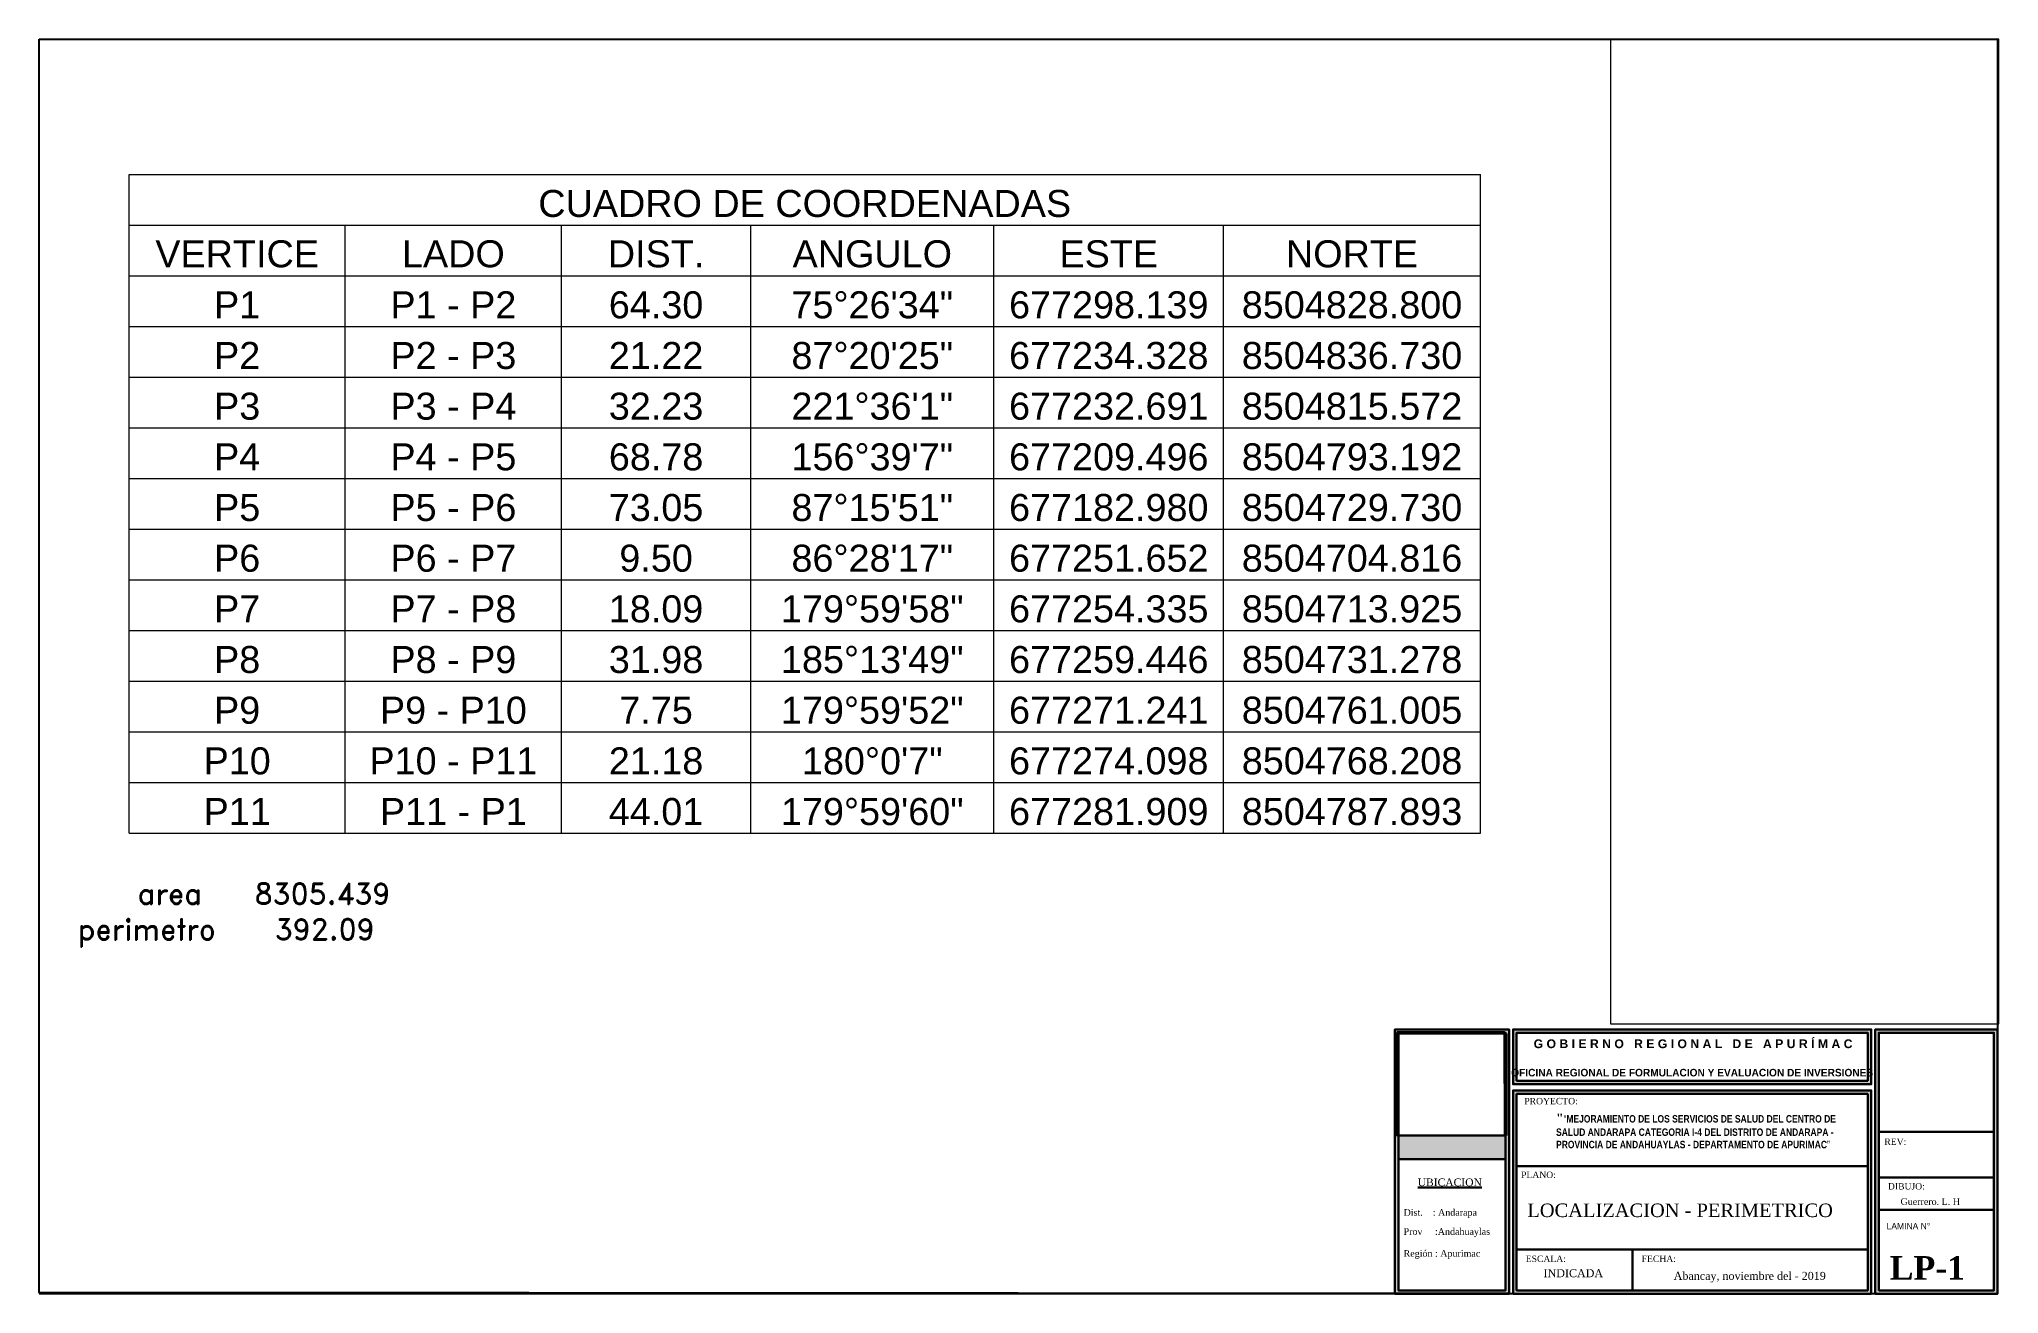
# Paper-space layout 'Layout2' of a CAD drawing. Header units: metres. Extents: x 0 to 409, y 0 to 261.
# The model-space entities are those that its viewports show. They can reach past a viewport. Long polylines and large blocks are cut down to what shows.
import ezdxf
from ezdxf.enums import TextEntityAlignment as Align

# ---------------------------------------------------------------- set-up
doc = ezdxf.new("R2010")
doc.units = ezdxf.units.M
doc.layers.add('$AUDIT-BAD-LAYER', color=7, linetype='Continuous')
doc.layers.add('GRID_NE', color=251, linetype='Continuous')
for name, color, linetype, lineweight in [('0_Pen_No__1', 7, 'Continuous', 13), ('2D Drafting - General_Pen_No__1', 7, 'Continuous', 13), ('CUADROS', 9, 'Continuous', 20), ('PLUMA 02', 140, 'Continuous', 20), ('Texto_Pen_No__21', 7, 'Continuous', 35)]:
    doc.layers.add(name, color=color, linetype=linetype, lineweight=lineweight)
doc.layers.add('2D Drafting - General_Pen_No__102', color=7, linetype='Continuous', lineweight=13, true_color=0xcccccc)
doc.styles.add('ARIAL', font='arial.ttf', dxfattribs={"width": 1.1})
doc.styles.add('CUADROS', font='arial.ttf')
doc.styles.add('Dutch801 XBd BT', font='dutcheb.ttf', dxfattribs={"height": 0.2})
doc.styles.add('GENERATED_STYLE_7', font='GOTHIC.TTF')
doc.styles.add('GRID', font='romand.shx')
doc.styles.get("Standard").update_dxf_attribs({"font": 'simplex.shx'})
picture_1 = doc.add_image_def('image1.jpg', size_in_pixel=(650, 600))

# ---------------------------------------------------------------- blocks, each defined once
blk = doc.blocks.new('CC-Cuerpo')
at = {"layer": 'CUADROS'}
for p, q in [((0, 0), (0, 3.75)), ((0, 3.75), (100, 3.75)), ((16, 0), (16, 3.75)), ((32, 0), (32, 3.75)), ((46, 0), (46, 3.75)), ((64, 0), (64, 3.75)), ((81, 0), (81, 3.75)), ((100, 0), (100, 3.75)), ((0, 0), (100, 0))]:
    blk.add_line(p, q, dxfattribs=at)
at = {"layer": 'CUADROS', "style": 'CUADROS'}
for tag, p in [('V', (8, 0)), ('L', (24, 0)), ('D', (39, 0)), ('ANG', (55, 0)), ('X', (72.5, 0)), ('Y', (90.5, 0))]:
    blk.add_attdef(tag, text='', height=2, dxfattribs=at).set_placement(p, align=Align.BOTTOM_CENTER)

msp = doc.modelspace()

# ---------------------------------------------------------------- linework, layer by layer
at = {"layer": 'CUADROS'}
for p, q in [((678291.453, 8504831.862), (678291.453, 8504839.362)), ((678291.453, 8504839.362), (678391.453, 8504839.362)), ((678391.453, 8504831.862), (678391.453, 8504839.362)), ((678291.453, 8504835.612), (678391.453, 8504835.612)), ((678307.453, 8504831.862), (678307.453, 8504835.612)), ((678323.453, 8504831.862), (678323.453, 8504835.612)), ((678337.453, 8504831.862), (678337.453, 8504835.612)), ((678355.453, 8504831.862), (678355.453, 8504835.612)), ((678372.453, 8504831.862), (678372.453, 8504835.612)), ((678291.453, 8504831.862), (678391.453, 8504831.862))]:
    msp.add_line(p, q, dxfattribs=at)

# ---------------------------------------------------------------- block references
for p, values in [((678291.453, 8504828.112), {'V': 'P1', 'L': 'P1 - P2', 'D': '64.30', 'ANG': '75°26\'34"', 'X': '677298.139', 'Y': '8504828.800'}), ((678291.453, 8504824.362), {'V': 'P2', 'L': 'P2 - P3', 'D': '21.22', 'ANG': '87°20\'25"', 'X': '677234.328', 'Y': '8504836.730'}), ((678291.453, 8504820.612), {'V': 'P3', 'L': 'P3 - P4', 'D': '32.23', 'ANG': '221°36\'1"', 'X': '677232.691', 'Y': '8504815.572'}), ((678291.453, 8504816.862), {'V': 'P4', 'L': 'P4 - P5', 'D': '68.78', 'ANG': '156°39\'7"', 'X': '677209.496', 'Y': '8504793.192'}), ((678291.453, 8504813.112), {'V': 'P5', 'L': 'P5 - P6', 'D': '73.05', 'ANG': '87°15\'51"', 'X': '677182.980', 'Y': '8504729.730'}), ((678291.453, 8504809.362), {'V': 'P6', 'L': 'P6 - P7', 'D': '9.50', 'ANG': '86°28\'17"', 'X': '677251.652', 'Y': '8504704.816'}), ((678291.453, 8504805.612), {'V': 'P7', 'L': 'P7 - P8', 'D': '18.09', 'ANG': '179°59\'58"', 'X': '677254.335', 'Y': '8504713.925'}), ((678291.453, 8504801.862), {'V': 'P8', 'L': 'P8 - P9', 'D': '31.98', 'ANG': '185°13\'49"', 'X': '677259.446', 'Y': '8504731.278'}), ((678291.453, 8504798.112), {'V': 'P9', 'L': 'P9 - P10', 'D': '7.75', 'ANG': '179°59\'52"', 'X': '677271.241', 'Y': '8504761.005'}), ((678291.453, 8504794.362), {'V': 'P10', 'L': 'P10 - P11', 'D': '21.18', 'ANG': '180°0\'7"', 'X': '677274.098', 'Y': '8504768.208'}), ((678291.453, 8504790.612), {'V': 'P11', 'L': 'P11 - P1', 'D': '44.01', 'ANG': '179°59\'60"', 'X': '677281.909', 'Y': '8504787.893'})]:
    msp.add_blockref('CC-Cuerpo', p, dxfattribs=at).add_auto_attribs(values)

# ---------------------------------------------------------------- texts
at = {"layer": 'CUADROS', "style": 'CUADROS'}
msp.add_text('CUADRO DE COORDENADAS', height=2, dxfattribs=at).set_placement((678341.453, 8504835.612), align=Align.BOTTOM_CENTER)
for s, p in [('VERTICE', (678299.453, 8504832.487)), ('LADO', (678315.453, 8504832.487)), ('DIST.', (678330.453, 8504832.487)), ('ANGULO', (678346.453, 8504832.487)), ('ESTE', (678363.953, 8504832.487)), ('NORTE', (678381.953, 8504832.487))]:
    msp.add_text(s, height=2, dxfattribs=at).set_placement(p, align=Align.CENTER)
at = {"layer": 'GRID_NE', "style": 'GRID'}
for s, p in [('area   8305.439', (678292.071, 8504785.358)), ('            perimetro   392.09', (678273.747, 8504782.723))]:
    msp.add_text(s, height=1.55256, dxfattribs=at).set_placement(p)

psp = doc.layouts.new('Layout2')

# ---------------------------------------------------------------- hatches: boundary and pattern name
at = {"layer": '2D Drafting - General_Pen_No__102', "linetype": 'Continuous', "lineweight": 30}
h = psp.add_hatch(color=256, dxfattribs=at)
h.paths.add_polyline_path([(282.9, 0.01), (306.68, 0.01), (306.68, 55.11), (282.9, 55.11)])
h.paths.add_polyline_path([(305.96, 0.73), (283.63, 0.73), (283.6, 28.08), (305.92, 28.08)], flags=16)
h.paths.add_polyline_path([(283.49, 32.98), (283.39, 54.55), (305.71, 54.55), (305.82, 32.98)], flags=16)
h = psp.add_hatch(color=256, dxfattribs=at)
h.paths.add_polyline_path([(307.52, 55.11), (307.52, 43.67), (382.13, 43.67), (382.13, 55.11)])
h.paths.add_polyline_path([(308.24, 44.39), (308.24, 54.39), (381.41, 54.39), (381.41, 44.39)], flags=16)
h = psp.add_hatch(color=256, dxfattribs=at)
h.paths.add_polyline_path([(382.97, 55.11), (382.97, 0.01), (408.41, 0.01), (408.41, 55.11)])
h.paths.add_polyline_path([(383.69, 0.73), (383.69, 54.39), (407.69, 54.39), (407.69, 0.73)], flags=16)
h = psp.add_hatch(color=256, dxfattribs=at)
h.paths.add_polyline_path([(307.52, 0.01), (382.13, 0.01), (382.13, 42.4), (307.52, 42.4)])
h.paths.add_polyline_path([(308.24, 0.73), (308.24, 41.67), (381.41, 41.67), (381.41, 0.73)], flags=16)

# ---------------------------------------------------------------- linework, layer by layer
at = {"layer": '0_Pen_No__1', "linetype": 'Continuous', "lineweight": 30}
for p, q in [((383.69, 33.74), (407.69, 33.74)), ((381.41, 26.58), (308.24, 26.58)), ((383.69, 24.22), (407.69, 24.22)), ((383.69, 17.48), (407.69, 17.48)), ((308.24, 9.21), (381.41, 9.21)), ((332.39, 9.21), (332.39, 0.73))]:
    psp.add_line(p, q, dxfattribs=at)
at = {"layer": '0_Pen_No__1', "linetype": 'Continuous', "lineweight": 30, "flags": 128}
for points in [[(282.9, 0.01), (306.68, 0.01), (306.68, 55.11), (282.9, 55.11)], [(283.63, 54.39), (305.96, 54.39), (305.96, 28.08), (283.63, 28.08)], [(307.52, 43.67), (382.13, 43.67), (382.13, 55.11), (307.52, 55.11)], [(308.24, 44.39), (381.41, 44.39), (381.41, 54.39), (308.24, 54.39)], [(382.97, 0.01), (408.41, 0.01), (408.41, 55.11), (382.97, 55.11)], [(383.69, 0.73), (407.69, 0.73), (407.69, 54.39), (383.69, 54.39)], [(307.52, 42.4), (307.52, 0.01), (382.13, 0.01), (382.13, 42.4)], [(308.24, 41.67), (308.24, 0.73), (381.41, 0.73), (381.41, 41.67)], [(283.63, 0.73), (305.96, 0.73), (305.92, 28.08), (283.6, 28.08)]]:
    psp.add_lwpolyline(points, close=True, dxfattribs=at)
at = {"layer": '2D Drafting - General_Pen_No__1', "linetype": 'Continuous', "lineweight": 30, "flags": 128}
for points in [[(282.9, 0.01), (306.68, 0.01), (306.68, 55.11), (282.9, 55.11)], [(283.49, 32.98), (283.39, 54.55), (305.71, 54.55), (305.82, 32.98)], [(307.52, 55.11), (307.52, 43.67), (382.13, 43.67), (382.13, 55.11)], [(308.24, 44.39), (308.24, 54.39), (381.41, 54.39), (381.41, 44.39)], [(382.97, 55.11), (382.97, 0.01), (408.41, 0.01), (408.41, 55.11)], [(383.69, 0.73), (383.69, 54.39), (407.69, 54.39), (407.69, 0.73)], [(307.52, 0.01), (382.13, 0.01), (382.13, 42.4), (307.52, 42.4)], [(308.24, 0.73), (308.24, 41.67), (381.41, 41.67), (381.41, 0.73)], [(305.96, 0.73), (283.63, 0.73), (283.6, 28.08), (305.92, 28.08)]]:
    psp.add_lwpolyline(points, close=True, dxfattribs=at)
at = {"layer": 'GRID_NE'}
psp.add_lwpolyline([(0.43, 261.4), (408.41, 261.41), (408.41, 0.01), (0.43, 0.28)], close=True, dxfattribs=at)

# ---------------------------------------------------------------- texts
at = {"layer": '$AUDIT-BAD-LAYER', "color": 0, "lineweight": 30, "style": 'Dutch801 XBd BT'}
psp.add_text('LOCALIZACION - PERIMETRICO', height=2.8206, dxfattribs=at).set_placement((310.47, 16))
at = {"layer": '$AUDIT-BAD-LAYER', "lineweight": 30, "style": 'Dutch801 XBd BT'}
for s, insert, char_height, attachment_point in [('{PROYECTO:}', (309.84, 40.83), 1.3283, 1), ('REV:', (384.86, 32.36), 1.328, 1), ('PLANO:', (309.18, 25.46), 1.328, 1), ('{\\LUBICACION}', (287.63, 22.42), 1.594, 7), ('DIBUJO:', (385.6, 23.07), 1.328, 1), ('Dist.    : Andarapa', (284.69, 15.82), 1.3808, 7), ('Guerrero. L. H', (388.22, 18.5), 1.3808, 7), ('Prov     :Andahuaylas', (284.69, 11.84), 1.3808, 7), ('{\\fCentury Gothic|b0|i0|c0|p34;LAMINA\\fCentury Gothic|b0|i0|c128|p34; \\fCentury Gothic|b0|i0|c0|p34;N°}', (385.32, 14.77), 1.32831, 1), ('Región : Apurimac', (284.69, 7.28), 1.3808, 7), ('{ESCALA:}', (310.15, 7.97), 1.328, 1), ('{INDICADA}', (313.86, 3.45), 1.66, 7), ('{FECHA:}', (334.3, 7.97), 1.328, 1), ('Abancay, noviembre del - 2019', (340.97, 4.58), 1.6604, 1)]:
    psp.add_mtext(s, dxfattribs=dict(at, insert=insert, char_height=char_height, attachment_point=attachment_point))
at = {"layer": '$AUDIT-BAD-LAYER', "lineweight": 30, "insert": (316.46, 37.55), "char_height": 1.85486, "width": 63.6282, "attachment_point": 1}
psp.add_mtext('\\pxqj;{\\fTimes New Roman|b1|i0|c0|p18;"\\fArial Narrow|b0|i0|c0|p34;\\H0.83333x;“\\fArial Narrow|b1|i0|c0|p34;MEJORAMIENTO DE LOS SERVICIOS DE SALUD DEL CENTRO DE \\PSALUD ANDARAPA CATEGORIA I-4 DEL DISTRITO DE ANDARAPA - \\PPROVINCIA DE ANDAHUAYLAS - DEPARTAMENTO DE APURIMAC\\fArial Narrow|b0|i0|c0|p34;”\\fTimes New Roman|b1|i0|c0|p18;\\H1.3x;  }', dxfattribs=at)
at = {"layer": '0_Pen_No__1', "linetype": 'Continuous', "lineweight": 30, "insert": (308.24, 45.28), "char_height": 1.57868, "width": 73.1608, "attachment_point": 7, "style": 'ARIAL'}
psp.add_mtext('\\pxqc,tc18.4125,r36.825;{\\fBodoni MT|b1|i0|c0|p18;OFICINA REGIONAL DE FORMULACION Y EVALUACION DE INVERSIONES\\fBernadette|b0|i0|c0|p2; \\C8;\\c8355711; }', dxfattribs=at)
at = {"layer": 'PLUMA 02', "color": 0, "linetype": 'Continuous', "lineweight": 30, "ltscale": 0.005, "insert": (385.98, 7.87), "char_height": 4.9179, "attachment_point": 1}
psp.add_mtext('{\\fTimes New Roman|b1|i0|c0|p18;LP-1}', dxfattribs=at)
at = {"layer": 'Texto_Pen_No__21', "linetype": 'Continuous', "lineweight": 30, "insert": (311.79, 51.17), "char_height": 1.8212, "attachment_point": 7, "style": 'GENERATED_STYLE_7'}
psp.add_mtext('{\\fArial|b1|i0|c0|p34;G O B I E R N O   R E G I O N A L   D E   A P U R Í M A C}', dxfattribs=at)

# ---------------------------------------------------------------- pictures from other files: only their frames are drawn
image = psp.add_image(picture_1, insert=(283.14, 32.98), size_in_units=(23.02, 21.25))
image.dxf.flags = 7

# ---------------------------------------------------------------- viewports
at = {"layer": 'Defpoints', "view_target_point": (370776.427, 310629.57)}
psp.add_viewport(center=(204.42, 130.7), size=(407.97, 261.3939), view_center_point=(307580.83, 8194173.372), view_height=92.8425, dxfattribs=at)
psp.add_viewport(center=(368.26, 158.83), size=(80.88, 205.152), view_center_point=(306680.138, 8193201.161), view_height=153.8637, status=3, dxfattribs=at)

doc.saveas('drawing.dxf')
